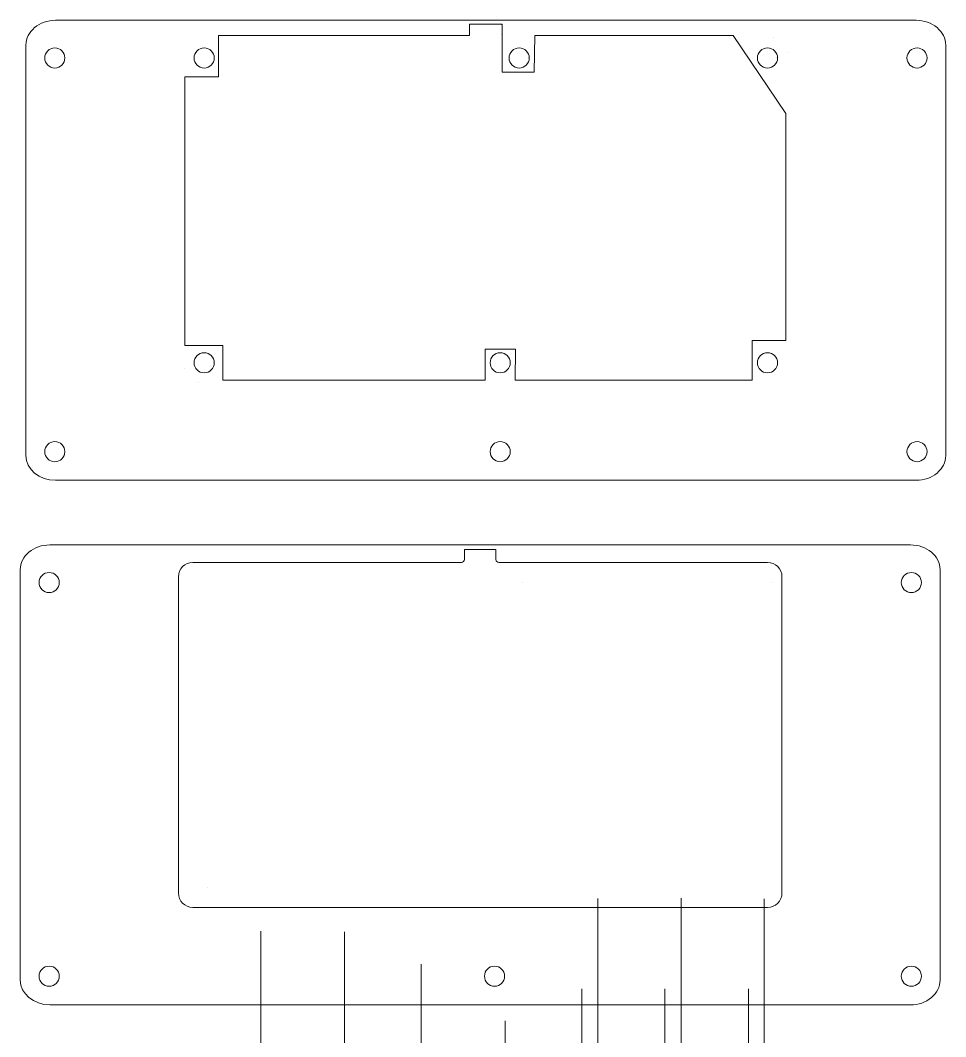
# Model space of a CAD drawing. Header units: millimetres. Extents: x 235 to 559, y -903 to 202.
# Drawn here: x 236.7 to 558.6, y -386 to -32.5 of the extents above; entities that cross this region are included whole.
import ezdxf

# ---------------------------------------------------------------- set-up
doc = ezdxf.new("R2010")
doc.units = ezdxf.units.MM
doc.header["$MEASUREMENT"] = 0
doc.layers.add('Layer 1', color=7, linetype='Continuous')

msp = doc.modelspace()

# ---------------------------------------------------------------- linework, layer by layer
at = {"layer": 'Layer 1', "lineweight": 9}
for points, knots in [([(238.635, -41.079), (238.635, -41.079), (238.635, -183.8614), (238.635, -183.8614), (238.635, -188.6159), (243.2354, -192.4702), (248.9102, -192.4702), (248.9102, -192.4702), (548.3598, -192.4702), (548.3598, -192.4702), (551.0849, -192.4702), (553.6985, -191.5632), (555.6254, -189.9487), (557.5524, -188.3343), (558.635, -186.1446), (558.635, -183.8614), (558.635, -183.8614), (558.635, -41.079), (558.635, -41.079), (558.635, -38.7958), (557.5524, -36.6061), (555.6254, -34.9917), (553.6985, -33.3772), (551.0849, -32.4702), (548.3598, -32.4702), (548.3598, -32.4702), (407.0578, -32.4702), (407.0578, -32.4702), (407.0578, -32.4702), (248.9102, -32.4702), (248.9102, -32.4702), (246.1851, -32.4702), (243.5715, -33.3772), (241.6446, -34.9917), (239.7176, -36.6061), (238.635, -38.7958), (238.635, -41.079)], [0, 0, 0, 0, 0.08333333, 0.08333333, 0.08333333, 0.16666667, 0.16666667, 0.16666667, 0.25, 0.25, 0.25, 0.33333333, 0.33333333, 0.33333333, 0.41666667, 0.41666667, 0.41666667, 0.5, 0.5, 0.5, 0.58333333, 0.58333333, 0.58333333, 0.66666667, 0.66666667, 0.66666667, 0.75, 0.75, 0.75, 0.83333333, 0.83333333, 0.83333333, 0.91666667, 0.91666667, 0.91666667, 1, 1, 1, 1]), ([(491.3166, -143.8584), (491.3166, -143.8584), (503.0719, -143.8584), (503.0719, -143.8584), (503.0719, -143.8584), (503.0719, -110.5126), (503.0719, -110.5126), (503.0719, -110.5126), (503.0719, -64.8347), (503.0719, -64.8347), (503.0719, -64.8347), (484.6438, -37.7706), (484.6438, -37.7706), (484.6438, -37.7706), (474.6099, -37.7706), (474.6099, -37.7706), (474.6099, -37.7706), (464.5761, -37.7706), (464.5761, -37.7706), (464.5761, -37.7706), (454.5422, -37.7706), (454.5422, -37.7706), (454.5422, -37.7706), (444.5084, -37.7706), (444.5084, -37.7706), (444.5084, -37.7706), (434.4745, -37.7706), (434.4745, -37.7706), (434.4745, -37.7706), (415.6369, -37.7706), (415.6369, -37.7706), (415.6369, -37.7706), (415.4813, -50.5373), (415.4813, -50.5373), (415.4813, -50.5373), (404.373, -50.4586), (404.373, -50.4586), (404.373, -50.4586), (404.373, -33.8518), (404.373, -33.8518), (404.373, -33.8518), (392.897, -33.8518), (392.897, -33.8518), (392.897, -33.8518), (392.897, -37.7706), (392.897, -37.7706), (392.897, -37.7706), (305.6253, -37.7706), (305.6253, -37.7706), (305.6253, -37.7706), (305.6253, -52.1202), (305.6253, -52.1202), (305.6253, -52.1202), (293.9411, -52.1202), (293.9411, -52.1202), (293.9411, -52.1202), (293.9411, -145.5906), (293.9411, -145.5906), (293.9411, -145.5906), (307.1011, -145.5906), (307.1011, -145.5906), (307.1011, -145.5906), (307.1011, -157.6839), (307.1011, -157.6839), (307.1011, -157.6839), (330.1281, -157.6839), (330.1281, -157.6839), (330.1281, -157.6839), (353.155, -157.6839), (353.155, -157.6839), (353.155, -157.6839), (376.182, -157.6839), (376.182, -157.6839), (376.182, -157.6839), (398.4469, -157.6839), (398.4469, -157.6839), (398.4469, -157.6839), (398.4469, -146.8614), (398.4469, -146.8614), (398.4469, -146.8614), (408.9112, -146.8614), (408.9112, -146.8614), (408.9112, -146.8614), (408.8222, -157.6839), (408.8222, -157.6839), (408.8222, -157.6839), (491.3166, -157.6839), (491.3166, -157.6839), (491.3166, -157.6839), (491.3166, -143.8584), (491.3166, -143.8584)], [0, 0, 0, 0, 0.03333333, 0.03333333, 0.03333333, 0.06666667, 0.06666667, 0.06666667, 0.1, 0.1, 0.1, 0.13333333, 0.13333333, 0.13333333, 0.16666667, 0.16666667, 0.16666667, 0.2, 0.2, 0.2, 0.23333333, 0.23333333, 0.23333333, 0.26666667, 0.26666667, 0.26666667, 0.3, 0.3, 0.3, 0.33333333, 0.33333333, 0.33333333, 0.36666667, 0.36666667, 0.36666667, 0.4, 0.4, 0.4, 0.43333333, 0.43333333, 0.43333333, 0.46666667, 0.46666667, 0.46666667, 0.5, 0.5, 0.5, 0.53333333, 0.53333333, 0.53333333, 0.56666667, 0.56666667, 0.56666667, 0.6, 0.6, 0.6, 0.63333333, 0.63333333, 0.63333333, 0.66666667, 0.66666667, 0.66666667, 0.7, 0.7, 0.7, 0.73333333, 0.73333333, 0.73333333, 0.76666667, 0.76666667, 0.76666667, 0.8, 0.8, 0.8, 0.83333333, 0.83333333, 0.83333333, 0.86666667, 0.86666667, 0.86666667, 0.9, 0.9, 0.9, 0.93333333, 0.93333333, 0.93333333, 0.96666667, 0.96666667, 0.96666667, 1, 1, 1, 1]), ([(252.1667, -45.5702), (252.1667, -43.6372), (250.5997, -42.0702), (248.6667, -42.0702), (246.7337, -42.0702), (245.1667, -43.6372), (245.1667, -45.5702), (245.1667, -47.5032), (246.7337, -49.0702), (248.6667, -49.0702), (250.5997, -49.0702), (252.1667, -47.5032), (252.1667, -45.5702)], [0, 0, 0, 0, 0.25, 0.25, 0.25, 0.5, 0.5, 0.5, 0.75, 0.75, 0.75, 1, 1, 1, 1]), ([(304.135, -45.5702), (304.135, -43.6372), (302.568, -42.0702), (300.635, -42.0702), (298.702, -42.0702), (297.135, -43.6372), (297.135, -45.5702), (297.135, -47.5032), (298.702, -49.0702), (300.635, -49.0702), (302.568, -49.0702), (304.135, -47.5032), (304.135, -45.5702)], [0, 0, 0, 0, 0.25, 0.25, 0.25, 0.5, 0.5, 0.5, 0.75, 0.75, 0.75, 1, 1, 1, 1]), ([(413.735, -45.5702), (413.735, -43.6372), (412.168, -42.0702), (410.235, -42.0702), (408.302, -42.0702), (406.735, -43.6372), (406.735, -45.5702), (406.735, -47.5032), (408.302, -49.0702), (410.235, -49.0702), (412.168, -49.0702), (413.735, -47.5032), (413.735, -45.5702)], [0, 0, 0, 0, 0.25, 0.25, 0.25, 0.5, 0.5, 0.5, 0.75, 0.75, 0.75, 1, 1, 1, 1]), ([(500.135, -45.5702), (500.135, -43.6372), (498.568, -42.0702), (496.635, -42.0702), (494.702, -42.0702), (493.135, -43.6372), (493.135, -45.5702), (493.135, -47.5032), (494.702, -49.0702), (496.635, -49.0702), (498.568, -49.0702), (500.135, -47.5032), (500.135, -45.5702)], [0, 0, 0, 0, 0.25, 0.25, 0.25, 0.5, 0.5, 0.5, 0.75, 0.75, 0.75, 1, 1, 1, 1]), ([(552.1667, -45.5702), (552.1667, -43.6372), (550.5997, -42.0702), (548.6667, -42.0702), (546.7337, -42.0702), (545.1667, -43.6372), (545.1667, -45.5702), (545.1667, -47.5032), (546.7337, -49.0702), (548.6667, -49.0702), (550.5997, -49.0702), (552.1667, -47.5032), (552.1667, -45.5702)], [0, 0, 0, 0, 0.25, 0.25, 0.25, 0.5, 0.5, 0.5, 0.75, 0.75, 0.75, 1, 1, 1, 1]), ([(396.5806, -505.6589), (396.5806, -497.3746), (389.8649, -490.6589), (381.5806, -490.6589), (373.2964, -490.6589), (366.5806, -497.3746), (366.5806, -505.6589), (366.5806, -513.9431), (373.2963, -520.6589), (381.5805, -520.6589), (389.8648, -520.6589), (396.5806, -513.9432), (396.5806, -505.659), (396.5806, -108.0174), (396.5806, -903.3053), (396.5806, -505.6589)], [0, 0, 0, 0, 0.25, 0.25, 0.25, 0.5, 0.5, 0.5, 0.75, 0.75, 0.75, 1, 1, 1, 1.0001, 1.0001, 1.0001, 1.0001]), ([(437.5806, -429.6189), (437.5806, -422.9915), (432.208, -417.6189), (425.5806, -417.6189), (418.9532, -417.6189), (413.5806, -422.9915), (413.5806, -429.6189), (413.5806, -436.2463), (418.9531, -441.6189), (425.5806, -441.6189), (432.208, -441.6189), (437.5806, -436.2464), (437.5806, -429.619), (437.5806, -111.5038), (437.5806, -747.7341), (437.5806, -429.6189)], [0, 0, 0, 0, 0.25, 0.25, 0.25, 0.5, 0.5, 0.5, 0.75, 0.75, 0.75, 1, 1, 1, 1.0001, 1.0001, 1.0001, 1.0001]), ([(466.5506, -429.4989), (466.5506, -422.8715), (461.178, -417.4989), (454.5506, -417.4989), (447.9232, -417.4989), (442.5506, -422.8715), (442.5506, -429.4989), (442.5506, -436.1263), (447.9231, -441.4989), (454.5506, -441.4989), (461.178, -441.4989), (466.5506, -436.1264), (466.5506, -429.499), (466.5506, -111.3838), (466.5506, -747.6141), (466.5506, -429.4989)], [0, 0, 0, 0, 0.25, 0.25, 0.25, 0.5, 0.5, 0.5, 0.75, 0.75, 0.75, 1, 1, 1, 1.0001, 1.0001, 1.0001, 1.0001]), ([(495.5206, -429.7389), (495.5206, -423.1115), (490.148, -417.7389), (483.5206, -417.7389), (476.8932, -417.7389), (471.5206, -423.1115), (471.5206, -429.7389), (471.5206, -436.3663), (476.8931, -441.7389), (483.5206, -441.7389), (490.148, -441.7389), (495.5206, -436.3664), (495.5206, -429.739), (495.5206, -111.6238), (495.5206, -747.8541), (495.5206, -429.7389)], [0, 0, 0, 0, 0.25, 0.25, 0.25, 0.5, 0.5, 0.5, 0.75, 0.75, 0.75, 1, 1, 1, 1.0001, 1.0001, 1.0001, 1.0001]), ([(320.3856, -441.0889), (320.3856, -434.4615), (315.013, -429.0889), (308.3856, -429.0889), (301.7582, -429.0889), (296.3856, -434.4615), (296.3856, -441.0889), (296.3856, -447.7163), (301.7581, -453.0889), (308.3856, -453.0889), (315.013, -453.0889), (320.3856, -447.7164), (320.3856, -441.089), (320.3856, -122.9738), (320.3856, -759.2041), (320.3856, -441.0889)], [0, 0, 0, 0, 0.25, 0.25, 0.25, 0.5, 0.5, 0.5, 0.75, 0.75, 0.75, 1, 1, 1, 1.0001, 1.0001, 1.0001, 1.0001]), ([(349.4806, -441.2089), (349.4806, -434.5815), (344.108, -429.2089), (337.4806, -429.2089), (330.8532, -429.2089), (325.4806, -434.5815), (325.4806, -441.2089), (325.4806, -447.8363), (330.8531, -453.2089), (337.4806, -453.2089), (344.108, -453.2089), (349.4806, -447.8364), (349.4806, -441.209), (349.4806, -123.0938), (349.4806, -759.3241), (349.4806, -441.2089)], [0, 0, 0, 0, 0.25, 0.25, 0.25, 0.5, 0.5, 0.5, 0.75, 0.75, 0.75, 1, 1, 1, 1.0001, 1.0001, 1.0001, 1.0001]), ([(376.0806, -452.5589), (376.0806, -445.9315), (370.708, -440.5589), (364.0806, -440.5589), (357.4532, -440.5589), (352.0806, -445.9315), (352.0806, -452.5589), (352.0806, -459.1863), (357.4531, -464.5589), (364.0806, -464.5589), (370.708, -464.5589), (376.0806, -459.1864), (376.0806, -452.559), (376.0806, -134.4438), (376.0806, -770.6741), (376.0806, -452.5589)], [0, 0, 0, 0, 0.25, 0.25, 0.25, 0.5, 0.5, 0.5, 0.75, 0.75, 0.75, 1, 1, 1, 1.0001, 1.0001, 1.0001, 1.0001]), ([(432.0206, -461.0789), (432.0206, -454.4515), (426.648, -449.0789), (420.0206, -449.0789), (413.3932, -449.0789), (408.0206, -454.4515), (408.0206, -461.0789), (408.0206, -467.7063), (413.3931, -473.0789), (420.0206, -473.0789), (426.648, -473.0789), (432.0206, -467.7064), (432.0206, -461.079), (432.0206, -142.9638), (432.0206, -779.1941), (432.0206, -461.0789)], [0, 0, 0, 0, 0.25, 0.25, 0.25, 0.5, 0.5, 0.5, 0.75, 0.75, 0.75, 1, 1, 1, 1.0001, 1.0001, 1.0001, 1.0001]), ([(460.8706, -461.0789), (460.8706, -454.4515), (455.498, -449.0789), (448.8706, -449.0789), (442.2432, -449.0789), (436.8706, -454.4515), (436.8706, -461.0789), (436.8706, -467.7063), (442.2431, -473.0789), (448.8706, -473.0789), (455.498, -473.0789), (460.8706, -467.7064), (460.8706, -461.079), (460.8706, -142.9638), (460.8706, -779.1941), (460.8706, -461.0789)], [0, 0, 0, 0, 0.25, 0.25, 0.25, 0.5, 0.5, 0.5, 0.75, 0.75, 0.75, 1, 1, 1, 1.0001, 1.0001, 1.0001, 1.0001]), ([(490.0806, -461.0789), (490.0806, -454.4515), (484.708, -449.0789), (478.0806, -449.0789), (471.4532, -449.0789), (466.0806, -454.4515), (466.0806, -461.0789), (466.0806, -467.7063), (471.4531, -473.0789), (478.0806, -473.0789), (484.708, -473.0789), (490.0806, -467.7064), (490.0806, -461.079), (490.0806, -142.9638), (490.0806, -779.1941), (490.0806, -461.0789)], [0, 0, 0, 0, 0.25, 0.25, 0.25, 0.5, 0.5, 0.5, 0.75, 0.75, 0.75, 1, 1, 1, 1.0001, 1.0001, 1.0001, 1.0001]), ([(304.135, -151.5702), (304.135, -149.6372), (302.568, -148.0702), (300.635, -148.0702), (298.702, -148.0702), (297.135, -149.6372), (297.135, -151.5702), (297.135, -153.5032), (298.702, -155.0702), (300.635, -155.0702), (302.568, -155.0702), (304.135, -153.5032), (304.135, -151.5702)], [0, 0, 0, 0, 0.25, 0.25, 0.25, 0.5, 0.5, 0.5, 0.75, 0.75, 0.75, 1, 1, 1, 1]), ([(407.135, -151.5702), (407.135, -149.6372), (405.568, -148.0702), (403.635, -148.0702), (401.702, -148.0702), (400.135, -149.6372), (400.135, -151.5702), (400.135, -153.5032), (401.702, -155.0702), (403.635, -155.0702), (405.568, -155.0702), (407.135, -153.5032), (407.135, -151.5702)], [0, 0, 0, 0, 0.25, 0.25, 0.25, 0.5, 0.5, 0.5, 0.75, 0.75, 0.75, 1, 1, 1, 1]), ([(500.135, -151.5702), (500.135, -149.6372), (498.568, -148.0702), (496.635, -148.0702), (494.702, -148.0702), (493.135, -149.6372), (493.135, -151.5702), (493.135, -153.5032), (494.702, -155.0702), (496.635, -155.0702), (498.568, -155.0702), (500.135, -153.5032), (500.135, -151.5702)], [0, 0, 0, 0, 0.25, 0.25, 0.25, 0.5, 0.5, 0.5, 0.75, 0.75, 0.75, 1, 1, 1, 1]), ([(405.4106, -472.1889), (405.4106, -465.5615), (400.038, -460.1889), (393.4106, -460.1889), (386.7832, -460.1889), (381.4106, -465.5615), (381.4106, -472.1889), (381.4106, -478.8163), (386.7831, -484.1889), (393.4106, -484.1889), (400.038, -484.1889), (405.4106, -478.8164), (405.4106, -472.189), (405.4106, -154.0738), (405.4106, -790.3041), (405.4106, -472.1889)], [0, 0, 0, 0, 0.25, 0.25, 0.25, 0.5, 0.5, 0.5, 0.75, 0.75, 0.75, 1, 1, 1, 1.0001, 1.0001, 1.0001, 1.0001]), ([(252.1667, -182.5021), (252.1667, -180.5691), (250.5997, -179.0021), (248.6667, -179.0021), (246.7337, -179.0021), (245.1667, -180.5691), (245.1667, -182.5021), (245.1667, -184.4351), (246.7337, -186.0021), (248.6667, -186.0021), (250.5997, -186.0021), (252.1667, -184.4351), (252.1667, -182.5021)], [0, 0, 0, 0, 0.25, 0.25, 0.25, 0.5, 0.5, 0.5, 0.75, 0.75, 0.75, 1, 1, 1, 1]), ([(407.135, -182.5006), (407.135, -180.5676), (405.568, -179.0006), (403.635, -179.0006), (401.702, -179.0006), (400.135, -180.5676), (400.135, -182.5006), (400.135, -184.4336), (401.702, -186.0006), (403.635, -186.0006), (405.568, -186.0006), (407.135, -184.4336), (407.135, -182.5006)], [0, 0, 0, 0, 0.25, 0.25, 0.25, 0.5, 0.5, 0.5, 0.75, 0.75, 0.75, 1, 1, 1, 1]), ([(552.1667, -182.5006), (552.1667, -180.5676), (550.5997, -179.0006), (548.6667, -179.0006), (546.7337, -179.0006), (545.1667, -180.5676), (545.1667, -182.5006), (545.1667, -184.4336), (546.7337, -186.0006), (548.6667, -186.0006), (550.5997, -186.0006), (552.1667, -184.4336), (552.1667, -182.5006)], [0, 0, 0, 0, 0.25, 0.25, 0.25, 0.5, 0.5, 0.5, 0.75, 0.75, 0.75, 1, 1, 1, 1]), ([(556.666, -223.5442), (556.666, -221.261), (555.5834, -219.0713), (553.6564, -217.4569), (551.7295, -215.8424), (549.1159, -214.9354), (546.3908, -214.9354), (546.3908, -214.9354), (246.9412, -214.9354), (246.9412, -214.9354), (244.2161, -214.9354), (241.6025, -215.8424), (239.6756, -217.4569), (237.7486, -219.0713), (236.666, -221.261), (236.666, -223.5442), (236.666, -223.5442), (236.666, -366.3266), (236.666, -366.3266), (236.666, -366.3266), (236.666, -366.3266), (236.666, -366.3266), (236.666, -371.0811), (241.2664, -374.9354), (246.9412, -374.9354), (246.9412, -374.9354), (546.3908, -374.9354), (546.3908, -374.9354), (549.1159, -374.9354), (551.7295, -374.0284), (553.6564, -372.4139), (555.5834, -370.7995), (556.666, -368.6098), (556.666, -366.3266), (556.666, -366.3266), (556.666, -223.5442), (556.666, -223.5442)], [0, 0, 0, 0, 0.08333333, 0.08333333, 0.08333333, 0.16666667, 0.16666667, 0.16666667, 0.25, 0.25, 0.25, 0.33333333, 0.33333333, 0.33333333, 0.41666667, 0.41666667, 0.41666667, 0.5, 0.5, 0.5, 0.58333333, 0.58333333, 0.58333333, 0.66666667, 0.66666667, 0.66666667, 0.75, 0.75, 0.75, 0.83333333, 0.83333333, 0.83333333, 0.91666667, 0.91666667, 0.91666667, 1, 1, 1, 1]), ([(402.166, -216.5354), (402.166, -216.5354), (402.166, -220.0354), (402.166, -220.0354), (402.166, -220.5877), (402.6137, -221.0354), (403.166, -221.0354), (403.166, -221.0354), (496.666, -221.0354), (496.666, -221.0354), (497.9921, -221.0354), (499.2639, -221.5622), (500.2015, -222.4999), (501.1392, -223.4375), (501.666, -224.7093), (501.666, -226.0354), (501.666, -226.0354), (501.666, -336.0354), (501.666, -336.0354), (501.666, -337.3615), (501.1392, -338.6333), (500.2015, -339.5709), (499.2639, -340.5086), (497.9921, -341.0354), (496.666, -341.0354), (496.666, -341.0354), (296.666, -341.0354), (296.666, -341.0354), (293.9046, -341.0354), (291.666, -338.7968), (291.666, -336.0354), (291.666, -336.0354), (291.666, -226.0354), (291.666, -226.0354), (291.666, -224.7093), (292.1928, -223.4375), (293.1305, -222.4999), (294.0681, -221.5622), (295.3399, -221.0354), (296.666, -221.0354), (296.666, -221.0354), (390.166, -221.0354), (390.166, -221.0354), (390.4312, -221.0354), (390.6856, -220.93), (390.8731, -220.7425), (391.0606, -220.555), (391.166, -220.3006), (391.166, -220.0354), (391.166, -220.0354), (391.166, -216.5354), (391.166, -216.5354), (391.166, -216.5354), (402.166, -216.5354), (402.166, -216.5354)], [0, 0, 0, 0, 0.05555556, 0.05555556, 0.05555556, 0.11111111, 0.11111111, 0.11111111, 0.16666667, 0.16666667, 0.16666667, 0.22222222, 0.22222222, 0.22222222, 0.27777778, 0.27777778, 0.27777778, 0.33333333, 0.33333333, 0.33333333, 0.38888889, 0.38888889, 0.38888889, 0.44444444, 0.44444444, 0.44444444, 0.5, 0.5, 0.5, 0.55555556, 0.55555556, 0.55555556, 0.61111111, 0.61111111, 0.61111111, 0.66666667, 0.66666667, 0.66666667, 0.72222222, 0.72222222, 0.72222222, 0.77777778, 0.77777778, 0.77777778, 0.83333333, 0.83333333, 0.83333333, 0.88888889, 0.88888889, 0.88888889, 0.94444444, 0.94444444, 0.94444444, 1, 1, 1, 1]), ([(250.1977, -228.0354), (250.1977, -226.1024), (248.6307, -224.5354), (246.6977, -224.5354), (244.7647, -224.5354), (243.1977, -226.1024), (243.1977, -228.0354), (243.1977, -229.9684), (244.7647, -231.5354), (246.6977, -231.5354), (248.6307, -231.5354), (250.1977, -229.9684), (250.1977, -228.0354)], [0, 0, 0, 0, 0.25, 0.25, 0.25, 0.5, 0.5, 0.5, 0.75, 0.75, 0.75, 1, 1, 1, 1]), ([(550.1977, -228.0354), (550.1977, -226.1024), (548.6307, -224.5354), (546.6977, -224.5354), (544.7647, -224.5354), (543.1977, -226.1024), (543.1977, -228.0354), (543.1977, -229.9684), (544.7647, -231.5354), (546.6977, -231.5354), (548.6307, -231.5354), (550.1977, -229.9684), (550.1977, -228.0354)], [0, 0, 0, 0, 0.25, 0.25, 0.25, 0.5, 0.5, 0.5, 0.75, 0.75, 0.75, 1, 1, 1, 1]), ([(250.1977, -364.9673), (250.1977, -363.0343), (248.6307, -361.4673), (246.6977, -361.4673), (244.7647, -361.4673), (243.1977, -363.0343), (243.1977, -364.9673), (243.1977, -366.9003), (244.7647, -368.4673), (246.6977, -368.4673), (248.6307, -368.4673), (250.1977, -366.9003), (250.1977, -364.9673)], [0, 0, 0, 0, 0.25, 0.25, 0.25, 0.5, 0.5, 0.5, 0.75, 0.75, 0.75, 1, 1, 1, 1]), ([(405.166, -364.9658), (405.166, -363.0328), (403.599, -361.4658), (401.666, -361.4658), (399.733, -361.4658), (398.166, -363.0328), (398.166, -364.9658), (398.166, -366.8988), (399.733, -368.4658), (401.666, -368.4658), (403.599, -368.4658), (405.166, -366.8988), (405.166, -364.9658)], [0, 0, 0, 0, 0.25, 0.25, 0.25, 0.5, 0.5, 0.5, 0.75, 0.75, 0.75, 1, 1, 1, 1]), ([(550.1977, -364.9658), (550.1977, -363.0328), (548.6307, -361.4658), (546.6977, -361.4658), (544.7647, -361.4658), (543.1977, -363.0328), (543.1977, -364.9658), (543.1977, -366.8988), (544.7647, -368.4658), (546.6977, -368.4658), (548.6307, -368.4658), (550.1977, -366.8988), (550.1977, -364.9658)], [0, 0, 0, 0, 0.25, 0.25, 0.25, 0.5, 0.5, 0.5, 0.75, 0.75, 0.75, 1, 1, 1, 1])]:
    msp.add_open_spline(points, degree=3, knots=knots, dxfattribs=at)
for points in [[(404.135, -34.0702), (404.135, -34.0702), (404.135, -34.0702), (404.135, -34.0702)], [(404.135, -34.0702), (404.135, -34.0702), (404.135, -34.0702), (404.135, -34.0702)], [(404.135, -37.5702), (404.135, -37.5702), (404.135, -37.5702), (404.135, -37.5702)], [(404.135, -37.5702), (404.135, -37.5702), (404.135, -37.5702), (404.135, -37.5702)], [(498.635, -38.5702), (498.635, -38.5702), (498.635, -38.5702), (498.635, -38.5702)], [(498.635, -38.5702), (498.635, -38.5702), (498.635, -38.5702), (498.635, -38.5702)], [(498.635, -38.5702), (498.635, -38.5702), (498.635, -38.5702), (498.635, -38.5702)], [(498.635, -38.5702), (498.635, -38.5702), (498.635, -38.5702), (498.635, -38.5702)], [(413.435, -45.5702), (413.435, -45.5702), (413.435, -45.5702), (413.435, -45.5702)], [(413.435, -45.5702), (413.435, -45.5702), (413.435, -45.5702), (413.435, -45.5702)], [(499.835, -45.5702), (499.835, -45.5702), (499.835, -45.5702), (499.835, -45.5702)], [(499.835, -45.5702), (499.835, -45.5702), (499.835, -45.5702), (499.835, -45.5702)], [(503.635, -43.5702), (503.635, -43.5702), (503.635, -43.5702), (503.635, -43.5702)], [(503.635, -43.5702), (503.635, -43.5702), (503.635, -43.5702), (503.635, -43.5702)], [(503.635, -43.5702), (503.635, -43.5702), (503.635, -43.5702), (503.635, -43.5702)], [(503.635, -43.5702), (503.635, -43.5702), (503.635, -43.5702), (503.635, -43.5702)], [(303.835, -151.5702), (303.835, -151.5702), (303.835, -151.5702), (303.835, -151.5702)], [(303.835, -151.5702), (303.835, -151.5702), (303.835, -151.5702), (303.835, -151.5702)], [(303.835, -151.5702), (303.835, -151.5702), (303.835, -151.5702), (303.835, -151.5702)], [(303.835, -151.5702), (303.835, -151.5702), (303.835, -151.5702), (303.835, -151.5702)], [(293.635, -153.5702), (293.635, -153.5702), (293.635, -153.5702), (293.635, -153.5702)], [(293.635, -153.5702), (293.635, -153.5702), (293.635, -153.5702), (293.635, -153.5702)], [(298.635, -158.5702), (298.635, -158.5702), (298.635, -158.5702), (298.635, -158.5702)], [(298.635, -158.5702), (298.635, -158.5702), (298.635, -158.5702), (298.635, -158.5702)], [(298.635, -158.5702), (298.635, -158.5702), (298.635, -158.5702), (298.635, -158.5702)], [(298.635, -158.5702), (298.635, -158.5702), (298.635, -158.5702), (298.635, -158.5702)], [(402.166, -216.5354), (402.166, -216.5354), (402.166, -216.5354), (402.166, -216.5354)], [(402.166, -216.5354), (402.166, -216.5354), (402.166, -216.5354), (402.166, -216.5354)], [(402.166, -220.0354), (402.166, -220.0354), (402.166, -220.0354), (402.166, -220.0354)], [(402.166, -220.0354), (402.166, -220.0354), (402.166, -220.0354), (402.166, -220.0354)], [(496.666, -221.0354), (496.666, -221.0354), (496.666, -221.0354), (496.666, -221.0354)], [(496.666, -221.0354), (496.666, -221.0354), (496.666, -221.0354), (496.666, -221.0354)], [(501.666, -226.0354), (501.666, -226.0354), (501.666, -226.0354), (501.666, -226.0354)], [(501.666, -226.0354), (501.666, -226.0354), (501.666, -226.0354), (501.666, -226.0354)], [(411.466, -228.0354), (411.466, -228.0354), (411.466, -228.0354), (411.466, -228.0354)], [(411.466, -228.0354), (411.466, -228.0354), (411.466, -228.0354), (411.466, -228.0354)], [(497.866, -228.0354), (497.866, -228.0354), (497.866, -228.0354), (497.866, -228.0354)], [(497.866, -228.0354), (497.866, -228.0354), (497.866, -228.0354), (497.866, -228.0354)], [(301.866, -334.0354), (301.866, -334.0354), (301.866, -334.0354), (301.866, -334.0354)], [(301.866, -334.0354), (301.866, -334.0354), (301.866, -334.0354), (301.866, -334.0354)], [(291.666, -336.0354), (291.666, -336.0354), (291.666, -336.0354), (291.666, -336.0354)], [(291.666, -336.0354), (291.666, -336.0354), (291.666, -336.0354), (291.666, -336.0354)], [(296.666, -341.0354), (296.666, -341.0354), (296.666, -341.0354), (296.666, -341.0354)], [(296.666, -341.0354), (296.666, -341.0354), (296.666, -341.0354), (296.666, -341.0354)]]:
    msp.add_open_spline(points, degree=3, dxfattribs=at)

doc.saveas('drawing.dxf')
